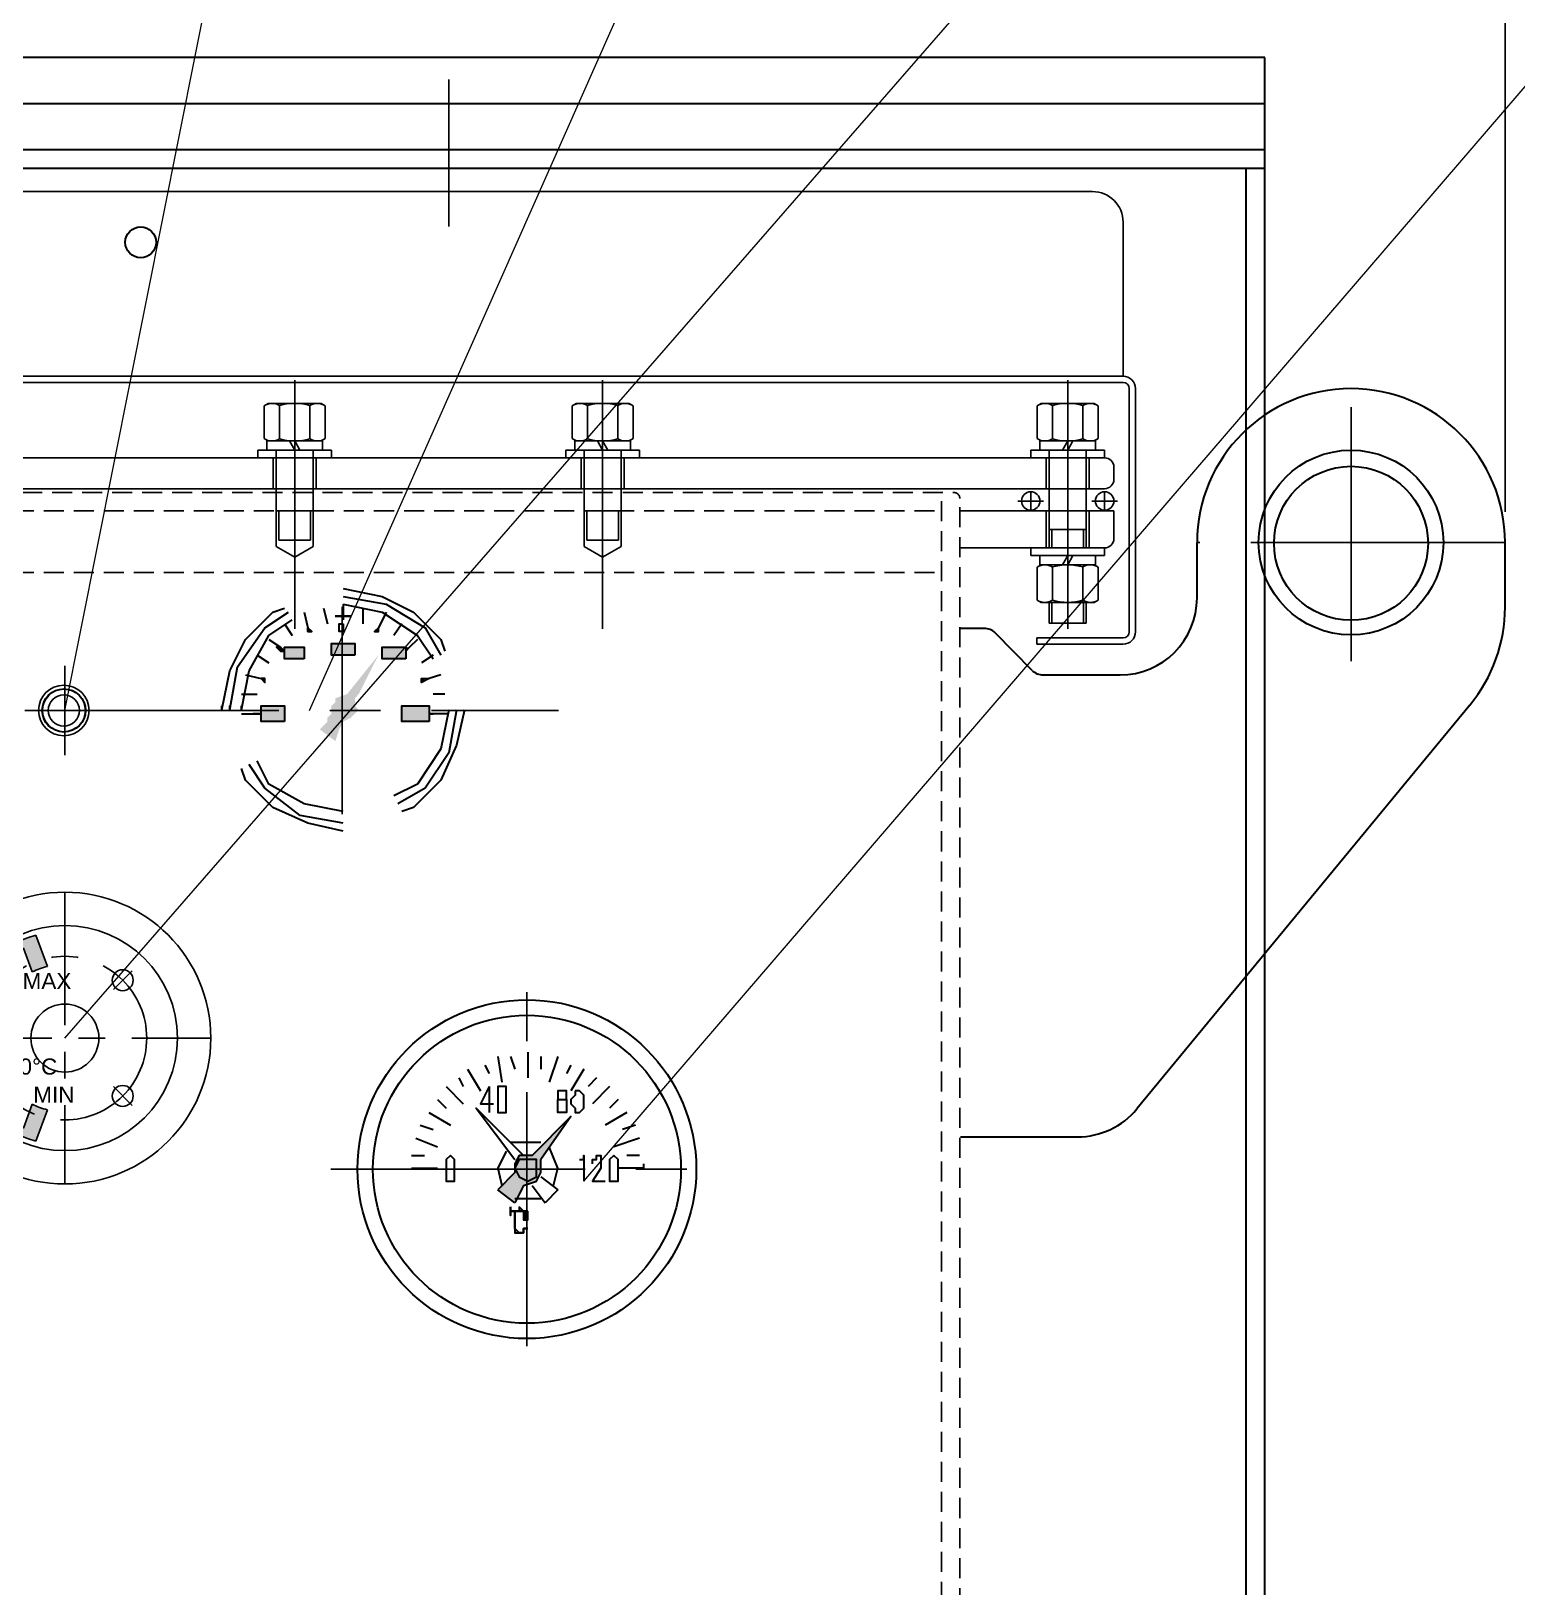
# Model space of a CAD drawing. Header units: millimetres. Extents: x 97339 to 122350, y -311274 to -152040.
# Drawn here: x 112160 to 112643, y -153754 to -153248 of the extents above; entities that cross this region are included whole.
import ezdxf

# ---------------------------------------------------------------- set-up
doc = ezdxf.new("R2010")
doc.units = ezdxf.units.MM
doc.header["$LTSCALE"] = 13
for name, pattern in [('CENTER', [50.8, 31.75, -6.35, 6.35, -6.35]), ('CENTER2', [1.125, 0.75, -0.125, 0.125, -0.125]), ('CENTERX2', [101.6, 63.5, -12.7, 12.7, -12.7]), ('DASHED', [0.75, 0.5, -0.25]), ('HIDDEN', [9.525, 6.35, -3.175])]:
    doc.linetypes.add(name, pattern=pattern)
doc.layers.get('0').update_dxf_attribs({"color": 1, "linetype": 'CENTER'})
for name, color, linetype in [('1', 4, 'Continuous'), ('2', 3, 'Continuous'), ('2细线层', 4, 'Continuous'), ('3中心线层', 1, 'CENTER'), ('4', 2, 'HIDDEN'), ('4虚线层', 6, 'DASHED'), ('粗实线', 4, 'Continuous')]:
    doc.layers.add(name, color=color, linetype=linetype)
doc.layers.add('标注、文本', color=3, linetype='Continuous', lineweight=25)
doc.layers.add('铁心', color=3, linetype='Continuous', lineweight=0)
doc.styles.add('Note Text (ANSI)', font='arial.ttf')
doc.styles.get("Standard").update_dxf_attribs({"font": 'gbenor.shx', "bigfont": 'gbcbig.shx'})
doc.dimstyles.new('1-15', dxfattribs={"dimscale": 20, "dimtxt": 3.5, "dimasz": 2, "dimexe": 1.5, "dimexo": 0.5, "dimgap": 0.5, "dimtad": 1, "dimtoh": 1, "dimdec": 1, "dimdsep": 46, "dimtxsty": 'Standard', "dimcen": 2.5, "dimclrd": 3, "dimclre": 3, "dimclrt": 3, "dimadec": 0, "dimazin": 2, "dimtfac": 1, "dimtdec": 1, "dimtmove": 0, "dimatfit": 2, "dimfxl": 1, "dimarcsym": 0})

# ---------------------------------------------------------------- blocks, each defined once
blk = doc.blocks.new('A$C611D0E0A')
at = {"layer": '粗实线', "lineweight": 30}
h = blk.add_hatch(color=256, dxfattribs=at)
h.dxf.hatch_style = 2
h.paths.add_polyline_path([(0.931, 2.201), (0.931, 2.159), (0.974, 2.159)])
h = blk.add_hatch(color=256, dxfattribs=at)
h.dxf.hatch_style = 2
h.paths.add_polyline_path([(1.693, 2.201), (1.651, 2.159), (1.693, 2.159)])
h = blk.add_hatch(color=256, dxfattribs=at)
h.dxf.hatch_style = 2
h.paths.add_polyline_path([(1.185, 1.905), (1.439, 1.905), (1.439, 2.032), (1.185, 2.032)])
h = blk.add_hatch(color=256, dxfattribs=at)
h.dxf.hatch_style = 2
h.paths.add_polyline_path([(0.593, 1.99), (0.635, 1.99), (0.635, 1.947)])
h = blk.add_hatch(color=256, dxfattribs=at)
h.dxf.hatch_style = 2
h.paths.add_polyline_path([(0.635, 1.863), (0.889, 1.863), (0.889, 1.99), (0.635, 1.99)])
h = blk.add_hatch(color=256, dxfattribs=at)
h.dxf.hatch_style = 2
h.paths.add_polyline_path([(0.931, 1.905), (1.143, 1.482), (1.27, 1.482)])
h = blk.add_hatch(color=256, dxfattribs=at)
h.dxf.hatch_style = 2
h.paths.add_polyline_path([(1.736, 1.863), (1.947, 1.863), (1.947, 1.99), (1.736, 1.99)])
h = blk.add_hatch(color=256, dxfattribs=at)
h.dxf.hatch_style = 2
h.paths.add_polyline_path([(1.99, 1.99), (1.947, 1.947), (1.99, 1.947)])
h = blk.add_hatch(color=256, dxfattribs=at)
h.dxf.hatch_style = 2
h.paths.add_polyline_path([(1.99, 1.99), (2.032, 1.99), (1.99, 1.947)])
h = blk.add_hatch(color=256, dxfattribs=at)
h.dxf.hatch_style = 2
h.paths.add_polyline_path([(0.423, 1.651), (0.466, 1.651), (0.466, 1.609)])
h = blk.add_hatch(color=256, dxfattribs=at)
h.dxf.hatch_style = 2
h.paths.add_polyline_path([(2.159, 1.651), (2.201, 1.651), (2.159, 1.609)])
h = blk.add_hatch(color=256, dxfattribs=at)
h.dxf.hatch_style = 2
h.paths.add_polyline_path([(0.381, 1.185), (0.677, 1.185), (0.677, 1.355), (0.381, 1.355)])
h = blk.add_hatch(color=256, dxfattribs=at)
h.dxf.hatch_style = 2
h.paths.add_polyline_path([(1.143, 1.482), (1.185, 1.439), (1.397, 1.439)])
h = blk.add_hatch(color=256, dxfattribs=at)
h.dxf.hatch_style = 2
h.paths.add_polyline_path([(1.143, 1.482), (1.27, 1.482), (1.397, 1.439)])
h = blk.add_hatch(color=256, dxfattribs=at)
h.dxf.hatch_style = 2
h.paths.add_polyline_path([(1.185, 1.355), (1.143, 1.312), (1.439, 1.312)])
h = blk.add_hatch(color=256, dxfattribs=at)
h.dxf.hatch_style = 2
h.paths.add_polyline_path([(1.185, 1.439), (1.185, 1.397), (1.397, 1.397)])
h = blk.add_hatch(color=256, dxfattribs=at)
h.dxf.hatch_style = 2
h.paths.add_polyline_path([(1.185, 1.439), (1.397, 1.439), (1.397, 1.397)])
h = blk.add_hatch(color=256, dxfattribs=at)
h.dxf.hatch_style = 2
h.paths.add_polyline_path([(1.185, 1.397), (1.185, 1.355), (1.439, 1.355)])
h = blk.add_hatch(color=256, dxfattribs=at)
h.dxf.hatch_style = 2
h.paths.add_polyline_path([(1.185, 1.397), (1.397, 1.397), (1.439, 1.355)])
h = blk.add_hatch(color=256, dxfattribs=at)
h.dxf.hatch_style = 2
h.paths.add_polyline_path([(1.185, 1.355), (1.439, 1.355), (1.439, 1.312)])
h = blk.add_hatch(color=256, dxfattribs=at)
h.dxf.hatch_style = 2
h.paths.add_polyline_path([(1.947, 1.185), (2.201, 1.185), (2.201, 1.355), (1.947, 1.355)])
h = blk.add_hatch(color=256, dxfattribs=at)
h.dxf.hatch_style = 2
h.paths.add_polyline_path([(1.143, 1.312), (1.185, 1.27), (1.439, 1.27)])
h = blk.add_hatch(color=256, dxfattribs=at)
h.dxf.hatch_style = 2
h.paths.add_polyline_path([(1.143, 1.312), (1.439, 1.312), (1.439, 1.27)])
h = blk.add_hatch(color=256, dxfattribs=at)
h.dxf.hatch_style = 2
h.paths.add_polyline_path([(1.185, 1.27), (1.228, 1.228), (1.482, 1.228)])
h = blk.add_hatch(color=256, dxfattribs=at)
h.dxf.hatch_style = 2
h.paths.add_polyline_path([(1.185, 1.27), (1.439, 1.27), (1.482, 1.228)])
h = blk.add_hatch(color=256, dxfattribs=at)
h.dxf.hatch_style = 2
h.paths.add_polyline_path([(1.228, 1.228), (1.312, 1.185), (1.482, 1.185)])
h = blk.add_hatch(color=256, dxfattribs=at)
h.dxf.hatch_style = 2
h.paths.add_polyline_path([(1.228, 1.228), (1.482, 1.228), (1.482, 1.185)])
h = blk.add_hatch(color=256, dxfattribs=at)
h.dxf.hatch_style = 2
h.paths.add_polyline_path([(1.312, 1.185), (1.355, 1.101), (1.566, 1.101)])
h = blk.add_hatch(color=256, dxfattribs=at)
h.dxf.hatch_style = 2
h.paths.add_polyline_path([(1.312, 1.185), (1.482, 1.185), (1.566, 1.101)])
h = blk.add_hatch(color=256, dxfattribs=at)
h.dxf.hatch_style = 2
h.paths.add_polyline_path([(1.355, 1.101), (1.566, 1.101), (1.397, 0.974)])
for points in [[(1.312, 2.625), (0.889, 2.54), (0.55, 2.371), (0.254, 2.074), (0.212, 1.947)], [(1.312, 2.54), (0.847, 2.455), (0.423, 2.201), (0.254, 1.905)], [(1.312, 2.455), (0.889, 2.371), (0.508, 2.117), (0.339, 1.863)], [(2.54, 1.312), (2.455, 1.778), (2.159, 2.201), (1.905, 2.371)], [(2.625, 1.312), (2.54, 1.736), (2.371, 2.074), (2.074, 2.371), (1.947, 2.413)], [(2.413, 1.312), (2.328, 1.736), (2.117, 2.117), (1.863, 2.286)], [(2.54, 1.312), (2.54, 1.355)], [(2.625, 1.312), (2.625, 1.355)], [(0, 1.312), (0.085, 0.931), (0.254, 0.55), (0.55, 0.254), (0.677, 0.212)], [(0.085, 1.312), (0.169, 0.847), (0.423, 0.466), (0.72, 0.296)], [(0.169, 1.312), (0.254, 0.889), (0.508, 0.508), (0.762, 0.381)], [(1.312, 0.212), (1.736, 0.296), (2.117, 0.508), (2.244, 0.762)], [(1.312, 0.085), (1.778, 0.169), (2.159, 0.466), (2.328, 0.72)], [(1.312, 0), (1.693, 0.085), (2.074, 0.254), (2.371, 0.55), (2.413, 0.677)]]:
    blk.add_lwpolyline(points, dxfattribs=at)
for points in [[(0.931, 2.201), (0.974, 2.159), (0.931, 2.159)], [(1.397, 2.328), (1.228, 2.328)], [(1.312, 2.244), (1.312, 2.201), (1.312, 2.159), (1.355, 2.159), (1.355, 2.201), (1.355, 2.244)], [(1.693, 2.201), (1.693, 2.159), (1.651, 2.159)], [(1.693, 2.201), (1.651, 2.159), (1.693, 2.159)], [(1.185, 1.905), (1.439, 1.905), (1.439, 2.032), (1.185, 2.032)], [(0.593, 1.99), (0.635, 1.947)], [(0.635, 1.863), (0.889, 1.863), (0.889, 1.99), (0.635, 1.99)], [(1.736, 1.863), (1.947, 1.863), (1.947, 1.99), (1.736, 1.99)], [(2.032, 1.99), (1.99, 1.947), (1.947, 1.947), (1.99, 1.99)], [(1.99, 1.99), (1.947, 1.947), (1.99, 1.947), (2.032, 1.99)], [(0.381, 1.651), (0.466, 1.609), (0.466, 1.651), (0.423, 1.651)], [(2.201, 1.651), (2.159, 1.609), (2.159, 1.651)], [(2.201, 1.651), (2.159, 1.609), (2.159, 1.651)], [(0.381, 1.185), (0.677, 1.185), (0.677, 1.355), (0.381, 1.355)], [(1.947, 1.185), (2.201, 1.185), (2.201, 1.355), (1.947, 1.355)], [(0.339, 1.27), (0.381, 1.27)], [(2.286, 1.27), (2.201, 1.27)], [(2.286, 1.27), (2.201, 1.27)]]:
    blk.add_lwpolyline(points, close=True, dxfattribs=at)
for points in [[(0.847, 2.371), (0.847, 2.371), (0.931, 2.201), (0.931, 2.201)], [(1.101, 2.413), (1.101, 2.413), (1.101, 2.244), (1.101, 2.244)], [(1.312, 2.455), (1.312, 2.455), (1.312, 2.286), (1.312, 2.286)], [(1.524, 2.413), (1.524, 2.413), (1.482, 2.244), (1.482, 2.244)], [(1.736, 2.371), (1.736, 2.371), (1.693, 2.201), (1.693, 2.201)], [(0.677, 2.244), (0.677, 2.244), (0.762, 2.117), (0.762, 2.117)], [(1.947, 2.244), (1.947, 2.244), (1.863, 2.117), (1.863, 2.117)], [(0.508, 2.074), (0.508, 2.074), (0.593, 1.99), (0.593, 1.99)], [(2.117, 2.074), (2.117, 2.074), (1.99, 1.99), (1.99, 1.99)], [(0.339, 1.905), (0.339, 1.905), (0.466, 1.82), (0.466, 1.82)], [(2.244, 1.905), (2.244, 1.905), (2.117, 1.82), (2.117, 1.82)], [(0.254, 1.693), (0.254, 1.693), (0.381, 1.651), (0.381, 1.651)], [(2.371, 1.693), (2.371, 1.693), (2.201, 1.651), (2.201, 1.651)], [(0.212, 1.482), (0.212, 1.482), (0.339, 1.482), (0.339, 1.482)], [(2.413, 1.482), (2.413, 1.482), (2.244, 1.482), (2.244, 1.482)], [(2.413, 1.312), (2.413, 1.312), (2.413, 1.355), (2.413, 1.355)], [(0.169, 1.27), (0.169, 1.27), (0.339, 1.27), (0.339, 1.27)], [(2.413, 1.27), (2.413, 1.27), (2.286, 1.27), (2.286, 1.27)]]:
    blk.add_open_spline(points, degree=3, dxfattribs=at)
blk = doc.blocks.new('fgffg')
blk.add_hatch(color=256).paths.add_polyline_path([(26283.31, -83546.9, -0.054749), (26292.71, -83543.48), (26285.61, -83523.98, 0.757864), (26285.61, -83651.96), (26292.71, -83632.46, -0.054749), (26283.31, -83629.04), (26277.93, -83643.83, -0.201943), (26245.7, -83608.66), (26260.9, -83604.58, -0.054749), (26258.31, -83594.93), (26243.11, -83599, -0.342707), (26277.93, -83532.12)])
for p, q in [((26292.71, -83543.48), (26285.61, -83523.98)), ((26283.31, -83546.9), (26277.93, -83532.12)), ((26258.31, -83594.93), (26243.11, -83599)), ((26260.9, -83604.58), (26245.7, -83608.66)), ((26283.31, -83629.04), (26277.93, -83643.83)), ((26292.71, -83632.46), (26285.61, -83651.96))]:
    blk.add_line(p, q)
for radius, start, end in [(66.46, 105.68564, 254.31436), (61.46, 114.66607, 190.33393), (45.8, 103.73251, 116.26749), (45.8, 188.73251, 201.26749), (61.46, 199.66607, 245.33393), (45.8, 243.73251, 256.26749)]:
    blk.add_arc((26303.58, -83587.97), radius, start, end)
blk = doc.blocks.new('A$C6F763E90')
at = {"layer": '1', "color": 1, "linetype": 'CENTERX2', "lineweight": -3, "ltscale": 0.1}
for p, q in [((90.55, 181.1), (90.55, 0)), ((48.82, 132.28), (60.44, 120.66)), ((132.28, 132.28), (120.66, 120.66)), ((0, 90.55), (181.1, 90.55)), ((48.82, 48.82), (60.44, 60.44)), ((132.28, 48.82), (120.66, 60.44))]:
    blk.add_line(p, q, dxfattribs=at)
blk.add_circle((90.55, 90.55), 50.8, dxfattribs=at)
at = {"layer": '2细线层'}
for centre, radius in [((90.55, 90.55), 90.55), ((90.55, 90.55), 69.85), ((54.63, 126.47), 6.5), ((126.47, 126.47), 6.5), ((90.55, 90.55), 21.1), ((54.63, 54.63), 6.5), ((126.47, 54.63), 6.5)]:
    blk.add_circle(centre, radius, dxfattribs=at)
blk.add_blockref('fgffg', (-26213.03, 83678.52), dxfattribs=at)
at = {"layer": '2细线层', "style": 'Note Text (ANSI)'}
for s, p in [('MAX', (64.32, 121.01)), ('+20%%DC', (46.49, 67.91)), ('MIN', (70.94, 50.41))]:
    blk.add_text(s, height=10, dxfattribs=at).set_placement(p)
blk = doc.blocks.new('*D560')
at = {"layer": 'Defpoints', "color": 0, "transparency": 16777216}
for p in [(112639.08, -153128.43), (110753.08, -153414.56), (112639.08, -153414.57)]:
    blk.add_point(p, dxfattribs=at)
at = {"layer": '标注、文本', "color": 3, "lineweight": -2, "transparency": 16777216}
for p, q in [((110753.08, -153404.56), (110753.08, -153098.43)), ((112639.08, -153404.57), (112639.08, -153098.43)), ((110793.08, -153128.43), (112599.08, -153128.43))]:
    blk.add_line(p, q, dxfattribs=at)
at = {"layer": '标注、文本', "color": 3, "transparency": 16777216}
for points in [[(110793.08, -153121.77), (110793.08, -153135.1), (110753.08, -153128.43)], [(112599.08, -153121.77), (112599.08, -153135.1), (112639.08, -153128.43)]]:
    blk.add_solid(points, dxfattribs=at)
at = {"layer": '标注、文本', "color": 3, "transparency": 16777216, "insert": (111696.08, -153083.43), "char_height": 70, "attachment_point": 5}
blk.add_mtext('1736', dxfattribs=at)

msp = doc.modelspace()

# ---------------------------------------------------------------- hatches: boundary and pattern name
at = {"layer": '粗实线', "lineweight": 30}
h = msp.add_hatch(color=256, dxfattribs=at)
h.dxf.hatch_style = 2
h.paths.add_polyline_path([(112335.742, -153600.999), (112323.169, -153613.572), (112327.36, -153613.572)])
h = msp.add_hatch(color=256, dxfattribs=at)
h.dxf.hatch_style = 2
h.paths.add_polyline_path([(112318.978, -153613.572), (112317.581, -153614.969), (112325.963, -153614.969)])
h = msp.add_hatch(color=256, dxfattribs=at)
h.dxf.hatch_style = 2
h.paths.add_polyline_path([(112318.978, -153613.572), (112327.36, -153613.572), (112325.963, -153614.969)])
h = msp.add_hatch(color=256, dxfattribs=at)
h.dxf.hatch_style = 2
h.paths.add_polyline_path([(112317.581, -153614.969), (112317.581, -153616.366), (112325.963, -153616.366)])
h = msp.add_hatch(color=256, dxfattribs=at)
h.dxf.hatch_style = 2
h.paths.add_polyline_path([(112317.581, -153614.969), (112325.963, -153614.969), (112325.963, -153616.366)])
h = msp.add_hatch(color=256, dxfattribs=at)
h.dxf.hatch_style = 2
h.paths.add_polyline_path([(112317.581, -153616.366), (112317.581, -153619.16), (112325.963, -153619.16)])
h = msp.add_hatch(color=256, dxfattribs=at)
h.dxf.hatch_style = 2
h.paths.add_polyline_path([(112317.581, -153616.366), (112325.963, -153616.366), (112325.963, -153619.16)])
h = msp.add_hatch(color=256, dxfattribs=at)
h.dxf.hatch_style = 2
h.paths.add_polyline_path([(112313.39, -153623.351), (112311.993, -153624.748), (112320.375, -153624.748)])
h = msp.add_hatch(color=256, dxfattribs=at)
h.dxf.hatch_style = 2
h.paths.add_polyline_path([(112314.787, -153621.954), (112313.39, -153623.351), (112320.375, -153623.351)])
h = msp.add_hatch(color=256, dxfattribs=at)
h.dxf.hatch_style = 2
h.paths.add_polyline_path([(112313.39, -153623.351), (112320.375, -153623.351), (112320.375, -153624.748)])
h = msp.add_hatch(color=256, dxfattribs=at)
h.dxf.hatch_style = 2
h.paths.add_polyline_path([(112317.581, -153619.16), (112314.787, -153621.954), (112324.566, -153621.954)])
h = msp.add_hatch(color=256, dxfattribs=at)
h.dxf.hatch_style = 2
h.paths.add_polyline_path([(112314.787, -153621.954), (112324.566, -153621.954), (112320.375, -153623.351)])
h = msp.add_hatch(color=256, dxfattribs=at)
h.dxf.hatch_style = 2
h.paths.add_polyline_path([(112317.581, -153619.16), (112325.963, -153619.16), (112324.566, -153621.954)])
h = msp.add_hatch(color=256, dxfattribs=at)
h.dxf.hatch_style = 2
h.paths.add_polyline_path([(112311.993, -153624.748), (112320.375, -153624.748), (112317.581, -153628.939)])
h = msp.add_hatch(color=256, dxfattribs=at)
h.dxf.hatch_style = 2
h.paths.add_polyline_path([(112316.184, -153631.733), (112316.184, -153633.13), (112316.184, -153631.733), (112317.581, -153631.733)])
h = msp.add_hatch(color=256, dxfattribs=at)
h.dxf.hatch_style = 2
h.paths.add_polyline_path([(112318.978, -153630.336), (112318.978, -153631.733), (112317.581, -153631.733), (112317.581, -153633.13), (112317.581, -153634.527), (112317.581, -153635.924), (112317.581, -153637.321), (112317.581, -153638.718), (112318.978, -153638.718), (112320.375, -153638.718), (112318.978, -153638.718), (112317.581, -153637.321), (112317.581, -153635.924), (112317.581, -153634.527), (112317.581, -153633.13), (112317.581, -153631.733), (112318.978, -153631.733), (112320.375, -153631.733)])
h = msp.add_hatch(color=256, dxfattribs=at)
h.dxf.hatch_style = 2
h.paths.add_polyline_path([(112321.772, -153631.733), (112320.375, -153631.733), (112320.375, -153633.13), (112320.375, -153634.527), (112321.772, -153634.527)])
h = msp.add_hatch(color=256, dxfattribs=at)
h.dxf.hatch_style = 2
h.paths.add_polyline_path([(112321.772, -153637.321), (112320.375, -153637.321), (112320.375, -153638.718), (112318.978, -153638.718), (112320.375, -153638.718), (112320.375, -153637.321)])

# ---------------------------------------------------------------- linework, layer by layer
at = {"layer": '1'}
for p, q in [((112236.153, -153370.142), (112237.482, -153369.374)), ((112236.153, -153380.807), (112236.153, -153370.142)), ((112254.673, -153369.374), (112237.482, -153369.374)), ((112241.115, -153380.807), (112241.115, -153370.142)), ((112251.04, -153380.807), (112251.04, -153370.142)), ((112256.003, -153370.142), (112254.673, -153369.374)), ((112256.003, -153380.807), (112256.003, -153370.142)), ((112336.153, -153370.142), (112337.482, -153369.374)), ((112336.153, -153380.807), (112336.153, -153370.142)), ((112354.673, -153369.374), (112337.482, -153369.374)), ((112341.115, -153380.807), (112341.115, -153370.142)), ((112351.04, -153380.807), (112351.04, -153370.142)), ((112356.003, -153370.142), (112354.673, -153369.374)), ((112356.003, -153380.807), (112356.003, -153370.142)), ((112487.153, -153370.142), (112488.482, -153369.374)), ((112487.153, -153380.807), (112487.153, -153370.142)), ((112488.482, -153369.374), (112505.673, -153369.374)), ((112492.115, -153380.807), (112492.115, -153370.142)), ((112502.04, -153380.807), (112502.04, -153370.142)), ((112507.003, -153370.142), (112505.673, -153369.374)), ((112507.003, -153380.807), (112507.003, -153370.142)), ((112236.153, -153380.807), (112237.482, -153381.574)), ((112237.078, -153384.574), (112237.078, -153381.574)), ((112237.078, -153381.574), (112255.078, -153381.574)), ((112254.673, -153381.574), (112237.482, -153381.574)), ((112246.078, -153384.574), (112244.378, -153381.574)), ((112247.778, -153384.574), (112246.078, -153381.574)), ((112256.003, -153380.807), (112254.673, -153381.574)), ((112255.078, -153384.574), (112255.078, -153381.574)), ((112336.153, -153380.807), (112337.482, -153381.574)), ((112337.078, -153384.574), (112337.078, -153381.574)), ((112337.078, -153381.574), (112355.078, -153381.574)), ((112354.673, -153381.574), (112337.482, -153381.574)), ((112346.078, -153384.574), (112344.378, -153381.574)), ((112347.778, -153384.574), (112346.078, -153381.574)), ((112356.003, -153380.807), (112354.673, -153381.574)), ((112355.078, -153384.574), (112355.078, -153381.574)), ((112487.153, -153380.807), (112488.482, -153381.574)), ((112488.078, -153384.574), (112488.078, -153381.574)), ((112506.078, -153381.574), (112488.078, -153381.574)), ((112488.482, -153381.574), (112505.673, -153381.574)), ((112495.378, -153384.574), (112497.078, -153381.574)), ((112497.078, -153384.574), (112498.778, -153381.574)), ((112507.003, -153380.807), (112505.673, -153381.574)), ((112506.078, -153384.574), (112506.078, -153381.574)), ((112234.078, -153387.074), (112234.078, -153384.574)), ((112234.078, -153384.574), (112258.078, -153384.574)), ((112237.078, -153384.574), (112255.078, -153384.574)), ((112240.078, -153384.792), (112240.078, -153410.292)), ((112252.078, -153384.792), (112252.078, -153410.292)), ((112258.078, -153387.074), (112258.078, -153384.574)), ((112334.078, -153387.074), (112334.078, -153384.574)), ((112334.078, -153384.574), (112358.078, -153384.574)), ((112337.078, -153384.574), (112355.078, -153384.574)), ((112340.078, -153384.792), (112340.078, -153410.292)), ((112352.078, -153384.792), (112352.078, -153410.292)), ((112358.078, -153387.074), (112358.078, -153384.574)), ((112485.078, -153387.074), (112485.078, -153384.574)), ((112509.078, -153384.574), (112485.078, -153384.574)), ((112506.078, -153384.574), (112488.078, -153384.574)), ((112491.078, -153384.792), (112491.078, -153410.292)), ((112503.078, -153384.792), (112503.078, -153410.292)), ((112509.078, -153387.074), (112509.078, -153384.574)), ((112234.078, -153387.074), (112258.078, -153387.074)), ((112334.078, -153387.074), (112358.078, -153387.074)), ((112509.078, -153387.074), (112485.078, -153387.074)), ((112252.078, -153404.292), (112240.078, -153404.292)), ((112352.078, -153404.292), (112340.078, -153404.292)), ((112240.078, -153410.292), (112240.078, -153415.828)), ((112252.078, -153410.292), (112252.078, -153415.828)), ((112340.078, -153410.292), (112340.078, -153415.828)), ((112352.078, -153410.292), (112352.078, -153415.828)), ((112491.078, -153410.292), (112503.078, -153410.292)), ((112491.078, -153410.292), (112491.078, -153416.292)), ((112503.078, -153410.292), (112503.078, -153416.292)), ((112485.078, -153416.292), (112509.078, -153416.292)), ((112485.078, -153416.292), (112485.078, -153418.792)), ((112509.078, -153416.292), (112509.078, -153418.792)), ((112485.078, -153418.792), (112509.078, -153418.792)), ((112487.153, -153422.56), (112488.482, -153421.792)), ((112488.078, -153418.792), (112506.078, -153418.792)), ((112488.078, -153418.792), (112488.078, -153421.792)), ((112488.078, -153421.792), (112506.078, -153421.792)), ((112505.673, -153421.792), (112488.482, -153421.792)), ((112497.078, -153418.792), (112495.378, -153421.792)), ((112498.778, -153418.792), (112497.078, -153421.792)), ((112507.003, -153422.56), (112505.673, -153421.792)), ((112506.078, -153418.792), (112506.078, -153421.792)), ((112487.153, -153422.56), (112487.153, -153433.225)), ((112492.115, -153422.56), (112492.115, -153433.225)), ((112502.04, -153422.56), (112502.04, -153433.225)), ((112507.003, -153422.56), (112507.003, -153433.225)), ((112487.153, -153433.225), (112488.482, -153433.992)), ((112505.673, -153433.992), (112488.482, -153433.992)), ((112491.078, -153440.734), (112491.078, -153433.992)), ((112503.078, -153440.734), (112503.078, -153433.992)), ((112507.003, -153433.225), (112505.673, -153433.992)), ((112491.078, -153440.734), (112503.078, -153440.734))]:
    msp.add_line(p, q, dxfattribs=at)
at = {"layer": '1', "color": 1, "linetype": 'CENTERX2', "lineweight": -3, "ltscale": 0.1}
for p, q in [((112589.078, -153370.59), (112589.078, -153458.531)), ((112497.078, -153384.635), (112497.078, -153427.903)), ((112480.893, -153401.074), (112489.262, -153401.074)), ((112485.078, -153404.313), (112485.078, -153397.836)), ((112504.893, -153401.074), (112513.262, -153401.074)), ((112509.078, -153404.313), (112509.078, -153397.836)), ((112639.078, -153414.56), (112539.078, -153414.56)), ((112261.454, -153435.434), (112261.454, -153502.75)), ((112171.454, -153454.622), (112171.454, -153483.562)), ((112026.337, -153469.092), (112331.746, -153469.092)), ((112321.477, -153675.57), (112321.477, -153560.59)), ((112257.84, -153618.08), (112379.483, -153618.08))]:
    msp.add_line(p, q, dxfattribs=at)
at = {"layer": '1'}
for centre, radius, start, end in [((112238.688, -153373.943), 4.569, 57.91444, 123.70456), ((112246.078, -153387.374), 18, 73.9966, 106.0034), ((112253.467, -153373.943), 4.569, 56.29544, 122.08556), ((112338.688, -153373.943), 4.569, 57.91444, 123.70456), ((112346.078, -153387.374), 18, 73.9966, 106.0034), ((112353.467, -153373.943), 4.569, 56.29544, 122.08556), ((112489.688, -153373.943), 4.569, 57.91444, 123.70456), ((112497.078, -153387.374), 18, 73.9966, 106.0034), ((112504.467, -153373.943), 4.569, 56.29544, 122.08556), ((112238.688, -153377.006), 4.569, 236.29544, 302.55875), ((112246.078, -153363.574), 18, 253.9966, 286.0034), ((112253.467, -153377.006), 4.569, 237.91444, 303.70456), ((112338.688, -153377.006), 4.569, 236.29544, 302.55875), ((112346.078, -153363.574), 18, 253.9966, 286.0034), ((112353.467, -153377.006), 4.569, 237.91444, 303.70456), ((112489.688, -153377.006), 4.569, 236.29544, 302.08556), ((112497.078, -153363.574), 18, 253.9966, 286.0034), ((112504.467, -153377.006), 4.569, 237.44125, 303.70456), ((112489.688, -153426.361), 4.569, 57.44125, 123.70456), ((112497.078, -153439.792), 18, 73.9966, 106.0034), ((112504.467, -153426.361), 4.569, 56.29544, 122.08556), ((112489.688, -153429.423), 4.569, 236.29544, 302.08556), ((112497.078, -153415.992), 18, 253.9966, 286.0034), ((112504.467, -153429.423), 4.569, 237.91444, 303.70456)]:
    msp.add_arc(centre, radius, start, end, dxfattribs=at)
at = {"layer": '2'}
for p, q in [((112240.978, -153404.292), (112240.978, -153413.828)), ((112251.178, -153404.292), (112251.178, -153413.828)), ((112340.978, -153404.292), (112340.978, -153413.828)), ((112351.178, -153404.292), (112351.178, -153413.828)), ((112491.978, -153410.292), (112491.978, -153416.292)), ((112502.178, -153410.292), (112502.178, -153416.292)), ((112491.978, -153440.734), (112491.978, -153433.992)), ((112502.178, -153440.734), (112502.178, -153433.992))]:
    msp.add_line(p, q, dxfattribs=at)
at = {"layer": '3中心线层', "linetype": 'CENTER2', "lineweight": -3, "ltscale": 10}
msp.add_line((112296.078, -153264.161), (112296.078, -153311.956), dxfattribs=at)
at = {"layer": '4'}
for p, q in [((112246.078, -153361.792), (112246.078, -153442.592)), ((112346.078, -153361.792), (112346.078, -153442.592)), ((112497.078, -153361.792), (112497.078, -153442.592))]:
    msp.add_line(p, q, dxfattribs=at)
at = {"layer": '4虚线层'}
for p, q in [((111007.078, -153398.292), (112460.078, -153398.292)), ((112456.078, -153401.092), (112456.078, -155099.043)), ((110936.078, -153404.292), (112456.078, -153404.292)), ((112462.078, -153403.092), (112462.078, -155099.043)), ((110936.078, -153424.292), (112456.078, -153424.292))]:
    msp.add_line(p, q, dxfattribs=at)
for start in [0, 360]:
    msp.add_arc((112460.078, -153400.292), 2, start, 90, dxfattribs=at)
at = {"layer": '标注、文本', "color": 4, "lineweight": 30}
for p, q in [((112561.078, -155107.043), (112561.078, -153257.074)), ((112555.078, -155099.043), (112555.078, -153293.074)), ((112539.078, -153432.552), (112539.078, -153414.569)), ((112639.078, -153435.566), (112639.078, -153414.569)), ((112469.99, -153442.435), (112462.078, -153442.435)), ((112485.552, -153456.067), (112473.546, -153443.92)), ((112489.108, -153457.552), (112514.078, -153457.552)), ((112627.656, -153467.374), (112519.578, -153598.456)), ((112462.251, -153607.552), (112500.289, -153607.552))]:
    msp.add_line(p, q, dxfattribs=at)
at = {"layer": '标注、文本'}
for p, q in [((112505.078, -153300.569), (110887.078, -153300.569)), ((112515.078, -153360.569), (112515.078, -153310.569)), ((112515.078, -153360.569), (110877.078, -153360.569)), ((112515.078, -153362.569), (110877.078, -153362.569)), ((112517.078, -153443.552), (112517.078, -153364.569)), ((112519.078, -153443.552), (112519.078, -153364.569)), ((112589.078, -153364.569), (112589.078, -153364.569)), ((110907.078, -153387.074), (112485.078, -153387.074)), ((112239.078, -153387.074), (112239.078, -153397.074)), ((112253.078, -153387.074), (112253.078, -153397.074)), ((112339.078, -153387.074), (112339.078, -153397.074)), ((112353.078, -153387.074), (112353.078, -153397.074)), ((112490.078, -153387.074), (112490.078, -153397.074)), ((112504.078, -153387.074), (112504.078, -153397.074)), ((112512.078, -153394.074), (112512.078, -153390.074)), ((112512.078, -153394.074), (112512.078, -153390.074)), ((110902.078, -153397.074), (112509.078, -153397.074)), ((112462.078, -153404.292), (112512.078, -153404.292)), ((112462.078, -153404.292), (112512.078, -153404.292)), ((112462.078, -153404.292), (112512.078, -153404.292)), ((112462.078, -153404.292), (112512.078, -153404.292)), ((112490.078, -153404.292), (112490.078, -153416.292)), ((112504.078, -153404.292), (112504.078, -153416.292)), ((112512.078, -153404.292), (112512.078, -153413.292)), ((112246.078, -153419.292), (112240.078, -153415.828)), ((112246.078, -153419.292), (112240.078, -153415.828)), ((112246.078, -153419.292), (112240.078, -153415.828)), ((112246.078, -153419.292), (112240.078, -153415.828)), ((112246.078, -153419.292), (112240.078, -153415.828)), ((112246.078, -153419.292), (112240.078, -153415.828)), ((112246.078, -153419.292), (112240.078, -153415.828)), ((112246.078, -153419.292), (112240.078, -153415.828)), ((112240.978, -153413.828), (112251.178, -153413.828)), ((112246.078, -153419.292), (112252.078, -153415.828)), ((112246.078, -153419.292), (112252.078, -153415.828)), ((112246.078, -153419.292), (112252.078, -153415.828)), ((112246.078, -153419.292), (112252.078, -153415.828)), ((112246.078, -153419.292), (112252.078, -153415.828)), ((112246.078, -153419.292), (112252.078, -153415.828)), ((112246.078, -153419.292), (112252.078, -153415.828)), ((112246.078, -153419.292), (112252.078, -153415.828)), ((112346.078, -153419.292), (112340.078, -153415.828)), ((112346.078, -153419.292), (112340.078, -153415.828)), ((112346.078, -153419.292), (112340.078, -153415.828)), ((112346.078, -153419.292), (112340.078, -153415.828)), ((112346.078, -153419.292), (112340.078, -153415.828)), ((112346.078, -153419.292), (112340.078, -153415.828)), ((112346.078, -153419.292), (112340.078, -153415.828)), ((112346.078, -153419.292), (112340.078, -153415.828)), ((112340.978, -153413.828), (112351.178, -153413.828)), ((112346.078, -153419.292), (112352.078, -153415.828)), ((112346.078, -153419.292), (112352.078, -153415.828)), ((112346.078, -153419.292), (112352.078, -153415.828)), ((112346.078, -153419.292), (112352.078, -153415.828)), ((112346.078, -153419.292), (112352.078, -153415.828)), ((112346.078, -153419.292), (112352.078, -153415.828)), ((112346.078, -153419.292), (112352.078, -153415.828)), ((112346.078, -153419.292), (112352.078, -153415.828)), ((112509.078, -153416.292), (112462.078, -153416.292)), ((112509.078, -153416.292), (112462.078, -153416.292)), ((112246.078, -153419.292), (112246.078, -153419.292)), ((112346.078, -153419.292), (112346.078, -153419.292)), ((112487.081, -153445.552), (112515.078, -153445.552)), ((112487.081, -153447.552), (112487.081, -153445.552)), ((112487.081, -153447.552), (112515.078, -153447.552))]:
    msp.add_line(p, q, dxfattribs=at)
at = {"layer": '标注、文本', "color": 4, "lineweight": 30}
for centre, radius in [((112589.078, -153414.56), 30), ((112589.078, -153414.81), 25), ((112321.477, -153618.08), 55), ((112321.477, -153618.08), 50)]:
    msp.add_circle(centre, radius, dxfattribs=at)
at = {"layer": '标注、文本'}
for centre, radius in [((112485.078, -153401.074), 3), ((112509.078, -153401.074), 3), ((112171.118, -153469.092), 8.198), ((112171.118, -153469.092), 5.053)]:
    msp.add_circle(centre, radius, dxfattribs=at)
for centre, radius, start, end in [((112505.078, -153310.569), 10, 0, 90), ((112515.078, -153364.569), 4, 0, 90), ((112515.078, -153364.569), 2, 0, 90), ((112509.078, -153390.074), 3, 360, 90), ((112509.078, -153390.074), 3, 360, 90), ((112509.078, -153394.074), 3, 270, 360), ((112509.078, -153394.074), 3, 270, 360), ((112509.078, -153413.292), 3, 270, 360), ((112515.078, -153443.552), 2, 270, 0), ((112515.078, -153443.552), 4, 270, 0)]:
    msp.add_arc(centre, radius, start, end, dxfattribs=at)
at = {"layer": '标注、文本', "color": 4, "lineweight": 30}
for centre, radius, start, end in [((112589.078, -153414.569), 50, 90, 180), ((112589.078, -153414.569), 50, 0, 90), ((112514.078, -153432.552), 25, 270, 0), ((112589.078, -153435.566), 50, 320.49414, 0), ((112469.99, -153447.435), 5, 44.66809, 90), ((112489.108, -153452.552), 5, 224.66809, 270), ((112500.289, -153582.552), 25, 270, 320.49414)]:
    msp.add_arc(centre, radius, start, end, dxfattribs=at)
at = {"layer": '粗实线', "lineweight": 30}
for p, q in [((112561.078, -153257.074), (110831.078, -153257.074)), ((112561.078, -153272.074), (110831.078, -153272.074)), ((112561.078, -153287.074), (110831.078, -153287.074)), ((112561.078, -153293.074), (110831.078, -153293.074))]:
    msp.add_line(p, q, dxfattribs=at)
for points in [[(112309.199, -153591.22), (112306.405, -153596.808), (112310.596, -153596.808)], [(112309.199, -153591.22), (112309.199, -153599.602)], [(112320.375, -153613.572), (112305.008, -153598.205), (112317.581, -153614.969)], [(112323.169, -153613.572), (112335.742, -153600.999), (112325.963, -153614.969)], [(112314.787, -153612.175), (112311.993, -153617.763), (112313.39, -153623.351)], [(112325.963, -153609.381), (112316.184, -153609.381)], [(112323.169, -153613.572), (112318.978, -153613.572), (112317.581, -153616.366), (112317.581, -153619.16)], [(112330.154, -153623.351), (112331.551, -153617.763), (112328.757, -153610.778)], [(112338.536, -153614.969), (112339.933, -153614.969), (112339.933, -153613.572), (112339.933, -153621.954)], [(112342.727, -153616.366), (112342.727, -153614.969), (112344.124, -153614.969), (112344.124, -153613.572), (112345.521, -153613.572), (112345.521, -153614.969), (112345.521, -153616.366), (112345.521, -153617.763), (112342.727, -153621.954), (112346.918, -153621.954)], [(112320.375, -153623.351), (112324.566, -153621.954), (112325.963, -153619.16), (112325.963, -153614.969)], [(112359.491, -153617.763), (112359.491, -153616.366)], [(112317.581, -153628.939), (112311.993, -153624.748)], [(112317.581, -153627.542), (112325.963, -153627.542)]]:
    msp.add_lwpolyline(points, dxfattribs=at)
for points in [[(112313.39, -153591.22), (112311.993, -153591.22), (112311.993, -153592.617), (112311.993, -153595.411), (112311.993, -153598.205), (112311.993, -153599.602), (112313.39, -153599.602), (112314.787, -153599.602), (112314.787, -153598.205), (112314.787, -153595.411), (112314.787, -153592.617), (112314.787, -153591.22)], [(112332.948, -153592.617), (112331.551, -153592.617), (112331.551, -153594.014), (112331.551, -153595.411), (112332.948, -153595.411), (112334.345, -153595.411), (112334.345, -153596.808), (112334.345, -153598.205), (112334.345, -153599.602), (112332.948, -153599.602), (112331.551, -153599.602), (112331.551, -153598.205), (112331.551, -153596.808), (112331.551, -153595.411), (112332.948, -153595.411), (112334.345, -153595.411), (112334.345, -153594.014), (112334.345, -153592.617)], [(112337.139, -153592.617), (112337.139, -153594.014), (112335.742, -153595.411), (112335.742, -153596.808), (112337.139, -153598.205), (112337.139, -153599.602), (112338.536, -153599.602), (112339.933, -153598.205), (112339.933, -153596.808), (112339.933, -153595.411), (112339.933, -153594.014), (112338.536, -153592.617)], [(112296.626, -153613.572), (112295.229, -153614.969), (112295.229, -153617.763), (112295.229, -153620.557), (112295.229, -153621.954), (112296.626, -153621.954), (112298.023, -153621.954), (112298.023, -153620.557), (112298.023, -153617.763), (112298.023, -153614.969)], [(112349.712, -153613.572), (112348.315, -153614.969), (112348.315, -153617.763), (112348.315, -153619.16), (112348.315, -153620.557), (112348.315, -153621.954), (112349.712, -153621.954), (112351.109, -153621.954), (112351.109, -153620.557), (112351.109, -153619.16), (112351.109, -153617.763), (112351.109, -153614.969)], [(112324.566, -153617.763), (112324.566, -153614.969), (112321.772, -153614.969), (112318.978, -153614.969), (112317.581, -153617.763), (112318.978, -153620.557), (112321.772, -153621.954), (112324.566, -153620.557)], [(112316.184, -153630.336), (112316.184, -153631.733), (112316.184, -153633.13), (112316.184, -153631.733)], [(112316.184, -153631.733), (112316.184, -153633.13), (112316.184, -153631.733), (112317.581, -153631.733)], [(112318.978, -153630.336), (112318.978, -153631.733), (112317.581, -153631.733), (112317.581, -153633.13), (112317.581, -153634.527), (112317.581, -153635.924), (112317.581, -153637.321), (112317.581, -153638.718), (112318.978, -153638.718), (112320.375, -153638.718), (112318.978, -153638.718), (112317.581, -153637.321), (112317.581, -153635.924), (112317.581, -153634.527), (112317.581, -153633.13), (112317.581, -153631.733), (112318.978, -153631.733), (112320.375, -153631.733)], [(112320.375, -153631.733), (112318.978, -153631.733)], [(112321.772, -153631.733), (112320.375, -153631.733), (112320.375, -153633.13), (112320.375, -153634.527), (112321.772, -153634.527)], [(112321.772, -153637.321), (112320.375, -153637.321), (112320.375, -153638.718), (112318.978, -153638.718), (112320.375, -153638.718), (112320.375, -153637.321)]]:
    msp.add_lwpolyline(points, close=True, dxfattribs=at)
for centre, radius in [((112196.078, -153317.054), 5), ((112171.118, -153469.092), 7), ((112171.163, -153469.092), 7)]:
    msp.add_circle(centre, radius, dxfattribs=at)
for points in [[(112311.993, -153581.441), (112311.993, -153581.441), (112313.39, -153589.823), (112313.39, -153589.823)], [(112316.184, -153581.441), (112316.184, -153581.441), (112317.581, -153585.632), (112317.581, -153585.632)], [(112321.772, -153580.044), (112321.772, -153580.044), (112321.772, -153588.426), (112321.772, -153588.426)], [(112325.963, -153581.441), (112325.963, -153581.441), (112325.963, -153585.632), (112325.963, -153585.632)], [(112331.551, -153581.441), (112331.551, -153581.441), (112328.757, -153589.823), (112328.757, -153589.823)], [(112299.42, -153588.426), (112299.42, -153588.426), (112300.817, -153591.22), (112300.817, -153591.22)], [(112302.214, -153585.632), (112302.214, -153585.632), (112306.405, -153592.617), (112306.405, -153592.617)], [(112307.802, -153584.235), (112307.802, -153584.235), (112309.199, -153587.029), (112309.199, -153587.029)], [(112335.742, -153584.235), (112335.742, -153584.235), (112334.345, -153587.029), (112334.345, -153587.029)], [(112339.933, -153585.632), (112339.933, -153585.632), (112335.742, -153592.617), (112335.742, -153592.617)], [(112344.124, -153588.426), (112344.124, -153588.426), (112341.33, -153591.22), (112341.33, -153591.22)], [(112295.229, -153591.22), (112295.229, -153591.22), (112300.817, -153596.808), (112300.817, -153596.808)], [(112348.315, -153591.22), (112348.315, -153591.22), (112342.727, -153596.808), (112342.727, -153596.808)], [(112292.435, -153595.411), (112292.435, -153595.411), (112295.229, -153598.205), (112295.229, -153598.205)], [(112351.109, -153595.411), (112351.109, -153595.411), (112348.315, -153598.205), (112348.315, -153598.205)], [(112286.847, -153603.793), (112286.847, -153603.793), (112291.038, -153605.19), (112291.038, -153605.19)], [(112289.641, -153599.602), (112289.641, -153599.602), (112296.626, -153603.793), (112296.626, -153603.793)], [(112353.903, -153599.602), (112353.903, -153599.602), (112346.918, -153603.793), (112346.918, -153603.793)], [(112356.697, -153603.793), (112356.697, -153603.793), (112352.506, -153605.19), (112352.506, -153605.19)], [(112285.45, -153607.984), (112285.45, -153607.984), (112292.435, -153610.778), (112292.435, -153610.778)], [(112358.094, -153607.984), (112358.094, -153607.984), (112349.712, -153610.778), (112349.712, -153610.778)], [(112284.053, -153613.572), (112284.053, -153613.572), (112288.244, -153613.572), (112288.244, -153613.572)], [(112358.094, -153613.572), (112358.094, -153613.572), (112353.903, -153613.572), (112353.903, -153613.572)], [(112284.053, -153617.763), (112284.053, -153617.763), (112291.038, -153617.763), (112291.038, -153617.763)], [(112284.053, -153617.763), (112284.053, -153617.763), (112292.435, -153617.763), (112292.435, -153617.763)], [(112359.491, -153617.763), (112359.491, -153617.763), (112351.109, -153617.763), (112351.109, -153617.763)], [(112359.491, -153617.763), (112359.491, -153617.763), (112352.506, -153617.763), (112352.506, -153617.763)], [(112317.581, -153619.16), (112317.581, -153619.16), (112311.993, -153624.748), (112311.993, -153624.748)], [(112320.375, -153623.351), (112320.375, -153623.351), (112317.581, -153628.939), (112317.581, -153628.939)], [(112323.169, -153623.351), (112323.169, -153623.351), (112327.36, -153628.939), (112327.36, -153628.939)], [(112325.963, -153620.557), (112325.963, -153620.557), (112331.551, -153624.748), (112331.551, -153624.748)], [(112331.551, -153624.748), (112331.551, -153624.748), (112327.36, -153628.939), (112327.36, -153628.939)]]:
    msp.add_open_spline(points, degree=3, dxfattribs=at)
at = {"layer": '铁心'}
for points in [[(112171.454, -153575.496), (112663.631, -153010.357), (112663.631, -153010.357)], [(112339.933, -153621.954), (112865.671, -153010.427), (112865.671, -153010.427)], [(112171.454, -153469.092), (112261.57, -153016.332), (112261.57, -153016.332)], [(112250.903, -153469.092), (112452.719, -153013.66), (112452.719, -153013.66)]]:
    msp.add_lwpolyline(points, dxfattribs=at)

# ---------------------------------------------------------------- block references
at = {"layer": '标注、文本'}
for name, p, xscale, yscale, zscale in [('A$C611D0E0A', (112301.186, -153508.261), -30, 30, 30), ('A$C6F763E90', (112124.078, -153622.872), 0.5232026504706592, 0.5232026504706592, 0.5232026504695411)]:
    msp.add_blockref(name, p, dxfattribs=dict(at, xscale=xscale, yscale=yscale, zscale=zscale))

# ---------------------------------------------------------------- dimensions: what is measured, and where the dimension line sits
dim = msp.add_linear_dim(base=(112639.078, -153128.432), p1=(110753.078, -153414.56), p2=(112639.078, -153414.569), text='1736', dimstyle='1-15', dxfattribs=at)
dim.commit()
dim.dimension.update_dxf_attribs({"geometry": '*D560', "text_midpoint": (111696.078, -153083.432)})

doc.saveas('drawing.dxf')
